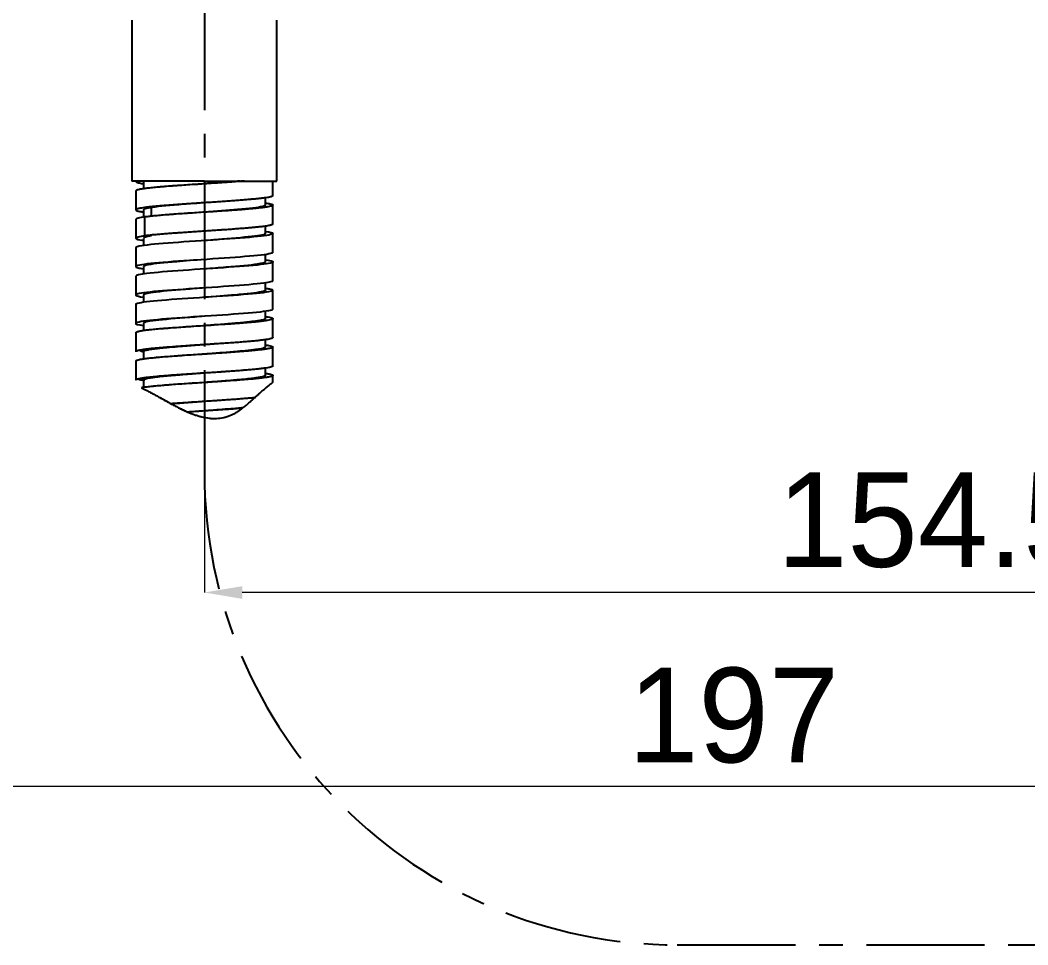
# Model space of a CAD drawing. Extents: x 0 to 1128, y 0 to 827.
# Drawn here: x 640.4 to 746.9, y 131.9 to 229.6 of the extents above; entities that cross this region are included whole.
import ezdxf

# ---------------------------------------------------------------- set-up
doc = ezdxf.new("R2010")
doc.units = 0
doc.header["$LTSCALE"] = 10
doc.header["$MEASUREMENT"] = 0
doc.header["$PDMODE"] = 3
doc.header["$PDSIZE"] = -10
doc.linetypes.add('CENTER', pattern=[2, 1.25, -0.25, 0.25, -0.25])
doc.layers.get('0').update_dxf_attribs({"linetype": 'CONTINUOUS'})
doc.layers.get('DEFPOINTS').update_dxf_attribs({"linetype": 'CONTINUOUS'})
doc.layers.add('1', color=7, linetype='CONTINUOUS')
doc.styles.add('Daelim Dimension', font='')
doc.styles.get('Daelim Dimension').set_extended_font_data('나눔고딕')
doc.dimstyles.new('DEFAULT', dxfattribs={"dimscale": 2, "dimtxt": 2, "dimasz": 2, "dimexe": 0, "dimexo": 2, "dimgap": 1, "dimtad": 1, "dimdec": 1, "dimzin": 9, "dimdsep": 46, "dimtxsty": 'Daelim Dimension', "dimcen": 0.5, "dimclrd": 252, "dimclre": 252, "dimclrt": 3, "dimadec": 1, "dimazin": 0, "dimtfac": 1, "dimtdec": 1, "dimtix": 1, "dimtmove": 0, "dimatfit": 3, "dimfxl": 1, "dimtolj": 1, "dimtzin": 1, "dimlwd": 9, "dimlwe": 9, "dimarcsym": 0})

# ---------------------------------------------------------------- blocks, each defined once
blk = doc.blocks.new('*D18')
at = {"color": 5, "lineweight": 9, "ltscale": 0.5, "transparency": 16777216}
for p, q in [((659.87, 180.87), (659.87, 169.09)), ((814.45, 180.87), (814.45, 169.09)), ((810.45, 169.09), (663.87, 169.09))]:
    blk.add_line(p, q, dxfattribs=at)
at = {"color": 5, "ltscale": 0.5, "transparency": 16777216}
for points in [[(663.87, 169.76), (663.87, 168.42), (659.87, 169.09)], [(810.45, 169.76), (810.45, 168.42), (814.45, 169.09)]]:
    blk.add_solid(points, dxfattribs=at)
at = {"layer": 'DEFPOINTS', "color": 0, "ltscale": 0.5, "transparency": 16777216}
for p in [(659.87, 184.87), (814.45, 184.87), (659.87, 169.09)]:
    blk.add_point(p, dxfattribs=at)
at = {"color": 7, "lineweight": -3, "ltscale": 0.5, "transparency": 16777216, "insert": (737.16, 176.73), "char_height": 10, "attachment_point": 5, "style": 'Daelim Dimension'}
blk.add_mtext('\\A1;154.5', dxfattribs=at)
blk = doc.blocks.new('*D19')
at = {"color": 5, "lineweight": 9, "ltscale": 0.5, "transparency": 16777216}
for p, q in [((617.22, 243.92), (617.22, 148.63)), ((814.45, 180.87), (814.45, 148.63)), ((621.22, 148.63), (810.45, 148.63))]:
    blk.add_line(p, q, dxfattribs=at)
at = {"color": 5, "ltscale": 0.5, "transparency": 16777216}
for points in [[(621.22, 149.3), (621.22, 147.96), (617.22, 148.63)], [(810.45, 149.3), (810.45, 147.96), (814.45, 148.63)]]:
    blk.add_solid(points, dxfattribs=at)
at = {"layer": 'DEFPOINTS', "color": 0, "ltscale": 0.5, "transparency": 16777216}
for p in [(617.22, 247.92), (814.45, 184.87), (814.45, 148.63)]:
    blk.add_point(p, dxfattribs=at)
at = {"color": 7, "lineweight": -3, "ltscale": 0.5, "transparency": 16777216, "insert": (715.83, 156.07), "char_height": 10, "attachment_point": 5, "style": 'Daelim Dimension'}
blk.add_mtext('\\A1;197', dxfattribs=at)

msp = doc.modelspace()

# ---------------------------------------------------------------- linework, layer by layer
at = {"layer": '1', "color": 1, "linetype": 'CENTER', "lineweight": -3}
for p, q in [((659.87, 252.58), (659.87, 181.85)), ((709.87, 131.85), (746.45, 131.85))]:
    msp.add_line(p, q, dxfattribs=at)
at = {"layer": '1', "color": 7, "linetype": 'Continuous', "lineweight": -3}
for p, q in [((652.22, 229.58), (652.22, 212.58)), ((667.52, 212.58), (667.52, 229.58)), ((659.87, 212.58), (652.22, 212.58)), ((659.87, 212.58), (667.52, 212.58)), ((654.29, 208.78), (654.29, 209.77))]:
    msp.add_line(p, q, dxfattribs=at)
at = {"layer": '1', "color": 1, "linetype": 'CENTER', "lineweight": -3}
for centre, start, end in [((709.87, 181.85), 180, 270), ((746.45, 181.85), 270, 360)]:
    msp.add_arc(centre, 50, start, end, dxfattribs=at)
at = {"layer": '1', "color": 7, "linetype": 'Continuous', "lineweight": -3}
for points, knots in [([(664.13, 212.58), (663.88, 212.56), (663.63, 212.54), (663.11, 212.5), (662.84, 212.48), (662.42, 212.45), (662.28, 212.44), (662.06, 212.43), (661.99, 212.42), (661.85, 212.41), (661.77, 212.41), (661.41, 212.38), (661.11, 212.36), (660.52, 212.32), (660.22, 212.3), (659.77, 212.27), (659.62, 212.26), (659.32, 212.24), (659.17, 212.23), (658.72, 212.2), (658.42, 212.19), (657.84, 212.15), (657.56, 212.13), (657.24, 212.1), (657.2, 212.1), (657.13, 212.1), (657.1, 212.09), (656.99, 212.09), (656.92, 212.08), (656.72, 212.07), (656.58, 212.06), (656.19, 212.03), (655.93, 212.01), (655.57, 211.98), (655.45, 211.97), (655.27, 211.95), (655.22, 211.95), (655.1, 211.94), (655.05, 211.93), (654.77, 211.91), (654.56, 211.89), (654.17, 211.85), (653.99, 211.83), (653.74, 211.8), (653.66, 211.79), (653.55, 211.77), (653.51, 211.77), (653.44, 211.76), (653.4, 211.75), (653.24, 211.73), (653.12, 211.71), (652.92, 211.67), (652.84, 211.65), (652.77, 211.63), (652.74, 211.62), (652.73, 211.61), (652.71, 211.61), (652.71, 211.6), (652.68, 211.59), (652.66, 211.58), (652.63, 211.56), (652.63, 211.54), (652.63, 211.53)], [0, 0, 0, 0, 0.056548, 0.056548, 0.113097, 0.113097, 0.141371, 0.141371, 0.155508, 0.155508, 0.169645, 0.169645, 0.226193, 0.226193, 0.282742, 0.282742, 0.311016, 0.311016, 0.33929, 0.33929, 0.395838, 0.395838, 0.452387, 0.452387, 0.459455, 0.459455, 0.466524, 0.466524, 0.480661, 0.480661, 0.508935, 0.508935, 0.565483, 0.565483, 0.593757, 0.593757, 0.607894, 0.607894, 0.622031, 0.622031, 0.67858, 0.67858, 0.735128, 0.735128, 0.763402, 0.763402, 0.777539, 0.777539, 0.791676, 0.791676, 0.848225, 0.848225, 0.904773, 0.904773, 0.91891, 0.925979, 0.925979, 0.933047, 0.933047, 0.961321, 0.961321, 1, 1, 1, 1]), ([(652.66, 212.49), (652.68, 212.47), (652.7, 212.46), (652.76, 212.44), (652.78, 212.43), (652.82, 212.42), (652.84, 212.41), (652.86, 212.41), (652.88, 212.4), (652.96, 212.38), (653.03, 212.37), (653.19, 212.34), (653.28, 212.32), (653.39, 212.31), (653.39, 212.31), (653.4, 212.31)], [0, 0, 0, 0, 0.233988, 0.233988, 0.36006, 0.36006, 0.423096, 0.423096, 0.486132, 0.486132, 0.738275, 0.738275, 0.990418, 0.990418, 1, 1, 1, 1]), ([(663.66, 212.58), (663.29, 212.55), (662.12, 212.45), (660.76, 212.35), (659.86, 212.28)], [0, 0, 0, 0, 0.332219, 1, 1, 1, 1]), ([(667.11, 211.03), (667.11, 211.02), (667.1, 211.01), (667.08, 210.99), (667.07, 210.98), (667.05, 210.97), (667.04, 210.97), (667.03, 210.96), (667.02, 210.95), (666.97, 210.93), (666.87, 210.9), (666.74, 210.87), (666.58, 210.84), (666.49, 210.83), (666.36, 210.81), (666.34, 210.81), (666.28, 210.8), (666.25, 210.8), (666.17, 210.78), (666.11, 210.78), (665.93, 210.75), (665.8, 210.74), (665.53, 210.71), (665.38, 210.69), (665.15, 210.67), (665.07, 210.66), (664.95, 210.65), (664.91, 210.65), (664.82, 210.64), (664.78, 210.64), (664.57, 210.62), (664.39, 210.6), (664.02, 210.57), (663.83, 210.56), (663.45, 210.53), (663.25, 210.51), (662.99, 210.49), (662.94, 210.49), (662.83, 210.48), (662.78, 210.48), (662.62, 210.47), (662.51, 210.46), (662.19, 210.44), (661.97, 210.42), (661.53, 210.39), (661.09, 210.36), (660.63, 210.33), (660.34, 210.31), (660.28, 210.31), (660.17, 210.3), (660, 210.29), (659.82, 210.28), (659.48, 210.26), (659.25, 210.24), (658.8, 210.21), (658.57, 210.19), (658.24, 210.17), (658.12, 210.16), (657.96, 210.15), (657.9, 210.15), (657.79, 210.14), (657.73, 210.14), (657.46, 210.12), (657.25, 210.1), (656.83, 210.07), (656.62, 210.06), (656.22, 210.03), (656.02, 210.01), (655.79, 209.99), (655.74, 209.99), (655.64, 209.98), (655.5, 209.97), (655.37, 209.96), (655.1, 209.94), (654.76, 209.91), (654.46, 209.88), (654.24, 209.86), (654.16, 209.85), (654.06, 209.84), (654.02, 209.83), (653.96, 209.82), (653.92, 209.82), (653.76, 209.8), (653.52, 209.77), (653.31, 209.74), (653.13, 209.71), (653.05, 209.7), (652.96, 209.68), (652.94, 209.67), (652.91, 209.67), (652.89, 209.66), (652.85, 209.65), (652.82, 209.64), (652.75, 209.62), (652.71, 209.61), (652.65, 209.58), (652.64, 209.56), (652.63, 209.54), (652.63, 209.53), (652.63, 209.52), (652.63, 209.52), (652.64, 209.51), (652.64, 209.5), (652.66, 209.48), (652.68, 209.47), (652.75, 209.44), (652.8, 209.42), (652.91, 209.39), (652.98, 209.38), (653.08, 209.36), (653.1, 209.36), (653.14, 209.35), (653.16, 209.35), (653.23, 209.33), (653.27, 209.33), (653.35, 209.31), (653.37, 209.31), (653.4, 209.31)], [0, 0, 0, 0, 0.02051, 0.02051, 0.033657, 0.033657, 0.040231, 0.040231, 0.046805, 0.046805, 0.0731, 0.099395, 0.099395, 0.12569, 0.12569, 0.132264, 0.132264, 0.138838, 0.138838, 0.151985, 0.151985, 0.17828, 0.17828, 0.204575, 0.204575, 0.217723, 0.217723, 0.224296, 0.224296, 0.23087, 0.23087, 0.257165, 0.257165, 0.28346, 0.28346, 0.309755, 0.309755, 0.316329, 0.316329, 0.322903, 0.322903, 0.33605, 0.33605, 0.362345, 0.362345, 0.38864, 0.414935, 0.414935, 0.421509, 0.421509, 0.428083, 0.44123, 0.44123, 0.467525, 0.467525, 0.493821, 0.493821, 0.506968, 0.506968, 0.513542, 0.513542, 0.520116, 0.520116, 0.546411, 0.546411, 0.572706, 0.572706, 0.599001, 0.599001, 0.605574, 0.605574, 0.612148, 0.625296, 0.625296, 0.651591, 0.677886, 0.677886, 0.691033, 0.691033, 0.697607, 0.697607, 0.704181, 0.704181, 0.730476, 0.756771, 0.756771, 0.783066, 0.783066, 0.78964, 0.78964, 0.796213, 0.796213, 0.809361, 0.809361, 0.835656, 0.835656, 0.861951, 0.861951, 0.875099, 0.875099, 0.881672, 0.881672, 0.888246, 0.888246, 0.914541, 0.914541, 0.940836, 0.940836, 0.967131, 0.967131, 0.973705, 0.973705, 0.980279, 0.980279, 0.993426, 0.993426, 1, 1, 1, 1]), ([(659.86, 210.28), (659.3, 210.24), (657.28, 210.09), (654.33, 209.84), (653.42, 209.63), (653.42, 209.53)], [0, 0, 0, 0, 0.1659, 0.599496, 1, 1, 1, 1]), ([(666.33, 210.25), (666.44, 210.24), (666.54, 210.22), (666.69, 210.2), (666.74, 210.19), (666.81, 210.17), (666.83, 210.17), (666.86, 210.16), (666.87, 210.16), (666.89, 210.15), (666.9, 210.15), (666.98, 210.13), (667.03, 210.11), (667.1, 210.07), (667.11, 210.05), (667.11, 210.02), (667.1, 210.01), (667.09, 210), (667.09, 209.99), (667.08, 209.99), (667.07, 209.98), (667.06, 209.97), (667.01, 209.95), (666.95, 209.93), (666.81, 209.89), (666.71, 209.87), (666.58, 209.85), (666.55, 209.84), (666.5, 209.83), (666.49, 209.83), (666.46, 209.83), (666.38, 209.81), (666.29, 209.8), (666.08, 209.77), (665.91, 209.75), (665.56, 209.71), (665.37, 209.69), (665.14, 209.67), (665.11, 209.67), (665.06, 209.66), (664.98, 209.65), (664.9, 209.65), (664.73, 209.63), (664.62, 209.62), (664.28, 209.59), (664.03, 209.57), (663.66, 209.54), (663.53, 209.53), (663.33, 209.52), (663.26, 209.51), (663.13, 209.5), (663.06, 209.5), (662.72, 209.47), (662.45, 209.45), (661.88, 209.41), (661.59, 209.4), (661.15, 209.37), (661, 209.36), (660.81, 209.34), (660.77, 209.34), (660.7, 209.34), (660.59, 209.33), (660.47, 209.32), (660.1, 209.3), (659.8, 209.28), (659.2, 209.24), (658.9, 209.22), (658.57, 209.19), (658.53, 209.19), (658.46, 209.19), (658.42, 209.18), (658.31, 209.18), (658.24, 209.17), (658.02, 209.16), (657.87, 209.15), (657.44, 209.12), (657.16, 209.1), (656.75, 209.07), (656.62, 209.06), (656.42, 209.04), (656.35, 209.04), (656.25, 209.03), (656.22, 209.03), (656.15, 209.02), (656.12, 209.02), (655.83, 209), (655.59, 208.98), (655.12, 208.94), (654.9, 208.92), (654.58, 208.89), (654.48, 208.88), (654.34, 208.87), (654.29, 208.86), (654.19, 208.85), (654.14, 208.85), (653.92, 208.82), (653.75, 208.8), (653.6, 208.78)], [0, 0, 0, 0, 0.033038, 0.033038, 0.053183, 0.053183, 0.063255, 0.063255, 0.068292, 0.068292, 0.073328, 0.073328, 0.113618, 0.113618, 0.153908, 0.153908, 0.174053, 0.174053, 0.179089, 0.179089, 0.184126, 0.194198, 0.194198, 0.234488, 0.234488, 0.274778, 0.274778, 0.284851, 0.284851, 0.289887, 0.289887, 0.294923, 0.315069, 0.315069, 0.355359, 0.355359, 0.395649, 0.395649, 0.400685, 0.400685, 0.405721, 0.415794, 0.415794, 0.435939, 0.435939, 0.476229, 0.476229, 0.496374, 0.496374, 0.506446, 0.506446, 0.516519, 0.516519, 0.556809, 0.556809, 0.597099, 0.597099, 0.617244, 0.617244, 0.62228, 0.62228, 0.627317, 0.637389, 0.637389, 0.677679, 0.677679, 0.717969, 0.717969, 0.723006, 0.723006, 0.728042, 0.728042, 0.738114, 0.738114, 0.758259, 0.758259, 0.79855, 0.79855, 0.818695, 0.818695, 0.828767, 0.828767, 0.833803, 0.833803, 0.83884, 0.83884, 0.87913, 0.87913, 0.91942, 0.91942, 0.939565, 0.939565, 0.949637, 0.949637, 0.95971, 0.95971, 1, 1, 1, 1]), ([(666.32, 210.03), (666.32, 209.98), (665.99, 209.82), (663.81, 209.57), (661.1, 209.37), (659.86, 209.28)], [0, 0, 0, 0, 0.199536, 0.632501, 1, 1, 1, 1]), ([(653.59, 208.78), (653.28, 208.74), (652.78, 208.66), (652.62, 208.57), (652.62, 208.53)], [0, 0, 0, 0, 0.500337, 1, 1, 1, 1]), ([(667.11, 208.03), (667.11, 208.03), (667.11, 208.02), (667.11, 208.01), (667.09, 207.99), (667.06, 207.97), (667, 207.94), (666.95, 207.93), (666.87, 207.91), (666.84, 207.9), (666.77, 207.88), (666.74, 207.88), (666.63, 207.85), (666.54, 207.84), (666.35, 207.81), (666.24, 207.79), (666.01, 207.76), (665.89, 207.75), (665.72, 207.73), (665.68, 207.73), (665.61, 207.72), (665.51, 207.71), (665.4, 207.7), (665.17, 207.67), (664.85, 207.64), (664.5, 207.61), (664.23, 207.59), (664.14, 207.58), (664, 207.57), (663.95, 207.57), (663.86, 207.56), (663.81, 207.56), (663.57, 207.54), (663.17, 207.51), (662.55, 207.46), (662.11, 207.43), (661.84, 207.41), (661.78, 207.41), (661.67, 207.4), (661.61, 207.4), (661.44, 207.39), (661.33, 207.38), (660.99, 207.36), (660.77, 207.34), (660.31, 207.31), (660.08, 207.3), (659.74, 207.27), (659.63, 207.26), (659.45, 207.25), (659.4, 207.25), (659.28, 207.24), (659.22, 207.24), (658.94, 207.22), (658.71, 207.2), (658.26, 207.17), (658.04, 207.16), (657.6, 207.13), (657.38, 207.11), (657.11, 207.09), (657.06, 207.09), (656.95, 207.08), (656.9, 207.08), (656.74, 207.07), (656.64, 207.06), (656.33, 207.04), (656.14, 207.02), (655.75, 206.99), (655.57, 206.98), (655.3, 206.96), (655.21, 206.95), (655.08, 206.94), (655.04, 206.93), (654.95, 206.92), (654.91, 206.92), (654.7, 206.9), (654.55, 206.89), (654.25, 206.86), (654.1, 206.84), (653.84, 206.81), (653.71, 206.8), (653.6, 206.78)], [0, 0, 0, 0, 0.003912, 0.022022, 0.022022, 0.058244, 0.058244, 0.094465, 0.094465, 0.112576, 0.112576, 0.130687, 0.130687, 0.166908, 0.166908, 0.203129, 0.203129, 0.239351, 0.239351, 0.248406, 0.248406, 0.257461, 0.275572, 0.275572, 0.311793, 0.348015, 0.348015, 0.366126, 0.366126, 0.375181, 0.375181, 0.384236, 0.384236, 0.420458, 0.456679, 0.4929, 0.4929, 0.501956, 0.501956, 0.511011, 0.511011, 0.529122, 0.529122, 0.565343, 0.565343, 0.601565, 0.601565, 0.619675, 0.619675, 0.628731, 0.628731, 0.637786, 0.637786, 0.674007, 0.674007, 0.710229, 0.710229, 0.74645, 0.74645, 0.755506, 0.755506, 0.764561, 0.764561, 0.782672, 0.782672, 0.818893, 0.818893, 0.855114, 0.855114, 0.873225, 0.873225, 0.88228, 0.88228, 0.891336, 0.891336, 0.927557, 0.927557, 0.963779, 0.963779, 1, 1, 1, 1]), ([(653.59, 206.78), (653.28, 206.74), (652.39, 206.59), (652.59, 206.43), (653.34, 206.32), (653.38, 206.31)], [0, 0, 0, 0, 0.265343, 0.954758, 1, 1, 1, 1]), ([(666.35, 207.25), (666.85, 207.18), (667.51, 207), (665.96, 206.71), (661.5, 206.38), (656.31, 206.06), (653.17, 205.77), (652.62, 205.6), (652.62, 205.53)], [0, 0, 0, 0, 0.128345, 0.317089, 0.505834, 0.694578, 0.883323, 1, 1, 1, 1]), ([(654.29, 206.78), (654, 206.74), (653.56, 206.66), (653.42, 206.57), (653.42, 206.53)], [0, 0, 0, 0, 0.499711, 1, 1, 1, 1]), ([(666.32, 207.03), (666.32, 206.92), (665.28, 206.71), (662.23, 206.46), (660.32, 206.31), (659.87, 206.28)], [0, 0, 0, 0, 0.432837, 0.866435, 1, 1, 1, 1]), ([(667.12, 205.03), (667.12, 204.92), (665.95, 204.71), (661.5, 204.38), (656.31, 204.06), (652.71, 203.73), (652.4, 203.48), (653.17, 203.34), (653.39, 203.31)], [0, 0, 0, 0, 0.188313, 0.377229, 0.566145, 0.755061, 0.943976, 1, 1, 1, 1]), ([(666.36, 204.25), (666.68, 204.2), (667.43, 204.05), (666.65, 203.78), (662.68, 203.46), (657.45, 203.13), (653.51, 202.82), (652.62, 202.62), (652.62, 202.53)], [0, 0, 0, 0, 0.084501, 0.27328, 0.462059, 0.650838, 0.839616, 1, 1, 1, 1]), ([(659.87, 204.28), (658.86, 204.21), (656.38, 204.02), (653.91, 203.77), (653.42, 203.6), (653.42, 203.53)], [0, 0, 0, 0, 0.299345, 0.731949, 1, 1, 1, 1]), ([(666.32, 204.03), (666.31, 203.95), (665.63, 203.76), (662.91, 203.51), (660.66, 203.34), (659.88, 203.28)], [0, 0, 0, 0, 0.333889, 0.767395, 1, 1, 1, 1]), ([(667.12, 202.03), (667.11, 201.95), (666.35, 201.76), (662.68, 201.46), (657.45, 201.13), (653.3, 200.81), (652.27, 200.53), (653.01, 200.37), (653.4, 200.31)], [0, 0, 0, 0, 0.145085, 0.333693, 0.5223, 0.710908, 0.899515, 1, 1, 1, 1]), ([(666.35, 201.25), (666.51, 201.23), (667.28, 201.1), (667.18, 200.86), (663.79, 200.53), (658.64, 200.21), (654.05, 199.88), (652.66, 199.66), (652.62, 199.54), (652.62, 199.53)], [0, 0, 0, 0, 0.042056, 0.230698, 0.41934, 0.607981, 0.796623, 0.985265, 1, 1, 1, 1]), ([(659.88, 201.28), (659.2, 201.23), (657.06, 201.07), (654.21, 200.82), (653.42, 200.62), (653.42, 200.53)], [0, 0, 0, 0, 0.200359, 0.632695, 1, 1, 1, 1]), ([(666.32, 201.03), (666.31, 200.97), (665.91, 200.81), (663.59, 200.56), (661, 200.36), (659.87, 200.28)], [0, 0, 0, 0, 0.233252, 0.666939, 1, 1, 1, 1]), ([(667.11, 199.03), (667.11, 198.97), (666.66, 198.81), (663.79, 198.53), (658.64, 198.21), (654.05, 197.88), (652.2, 197.58), (652.84, 197.39), (653.42, 197.3)], [0, 0, 0, 0, 0.101374, 0.289691, 0.478008, 0.666326, 0.854643, 1, 1, 1, 1]), ([(666.34, 198.25), (666.43, 198.24), (666.51, 198.23), (666.7, 198.19), (666.8, 198.17), (666.91, 198.15), (666.92, 198.14), (666.95, 198.13), (666.96, 198.13), (666.98, 198.13), (667.02, 198.11), (667.07, 198.09), (667.1, 198.07), (667.12, 198.05), (667.12, 198.04), (667.12, 198.02), (667.11, 198), (667.09, 197.99), (667.08, 197.98), (667.07, 197.97), (667.06, 197.97), (667, 197.94), (666.93, 197.92), (666.76, 197.88), (666.65, 197.86), (666.5, 197.83), (666.45, 197.82), (666.4, 197.82), (666.36, 197.81), (666.34, 197.81), (666.25, 197.79), (666.18, 197.78), (665.93, 197.75), (665.75, 197.73), (665.36, 197.69), (665.14, 197.67), (664.85, 197.64), (664.8, 197.64), (664.68, 197.63), (664.62, 197.62), (664.44, 197.61), (664.31, 197.6), (663.93, 197.56), (663.66, 197.54), (663.24, 197.51), (663.1, 197.5), (662.92, 197.49), (662.88, 197.49), (662.81, 197.48), (662.7, 197.47), (662.59, 197.46), (662.22, 197.44), (661.92, 197.42), (661.3, 197.38), (660.99, 197.35), (660.59, 197.33), (660.51, 197.32), (660.35, 197.31), (660.27, 197.31), (660.03, 197.29), (659.87, 197.28), (659.4, 197.25), (659.08, 197.23), (658.61, 197.2), (658.45, 197.19), (658.26, 197.17), (658.22, 197.17), (658.14, 197.17), (658.1, 197.16), (657.99, 197.16), (657.91, 197.15), (657.53, 197.12), (657.23, 197.1), (656.65, 197.06), (656.37, 197.04), (656.03, 197.01), (655.96, 197.01), (655.86, 197), (655.83, 197), (655.76, 196.99), (655.6, 196.98), (655.44, 196.97), (655.07, 196.94), (654.83, 196.91), (654.5, 196.88), (654.4, 196.87), (654.24, 196.86), (654.19, 196.85), (654.12, 196.84), (654.1, 196.84), (654.05, 196.84), (654.02, 196.83), (653.81, 196.81), (653.64, 196.79), (653.34, 196.75), (653.21, 196.73), (653.07, 196.7), (653.04, 196.69), (652.99, 196.68), (652.97, 196.68), (652.9, 196.66), (652.85, 196.65), (652.74, 196.62), (652.69, 196.6), (652.64, 196.57), (652.63, 196.56), (652.62, 196.54), (652.62, 196.54), (652.62, 196.53), (652.62, 196.53)], [0, 0, 0, 0, 0.022789, 0.022789, 0.059309, 0.059309, 0.068439, 0.068439, 0.073004, 0.073004, 0.077569, 0.095829, 0.11409, 0.11409, 0.13235, 0.13235, 0.15061, 0.15061, 0.15974, 0.15974, 0.16887, 0.16887, 0.20539, 0.20539, 0.241911, 0.241911, 0.251041, 0.255606, 0.255606, 0.260171, 0.260171, 0.278431, 0.278431, 0.314951, 0.314951, 0.351472, 0.351472, 0.360602, 0.360602, 0.369732, 0.369732, 0.387992, 0.387992, 0.424512, 0.424512, 0.442773, 0.442773, 0.447338, 0.447338, 0.451903, 0.461033, 0.461033, 0.497553, 0.497553, 0.534074, 0.534074, 0.543204, 0.543204, 0.552334, 0.552334, 0.570594, 0.570594, 0.607114, 0.607114, 0.625374, 0.625374, 0.629939, 0.629939, 0.634504, 0.634504, 0.643635, 0.643635, 0.680155, 0.680155, 0.716675, 0.716675, 0.725805, 0.725805, 0.73037, 0.73037, 0.734935, 0.753196, 0.753196, 0.789716, 0.789716, 0.807976, 0.807976, 0.817106, 0.817106, 0.821671, 0.821671, 0.826236, 0.826236, 0.862757, 0.862757, 0.899277, 0.899277, 0.908407, 0.908407, 0.917537, 0.917537, 0.935797, 0.935797, 0.972318, 0.972318, 0.990578, 0.990578, 0.999708, 1, 1, 1, 1]), ([(659.87, 198.28), (659.53, 198.26), (657.73, 198.12), (654.69, 197.88), (653.46, 197.66), (653.42, 197.54), (653.42, 197.53)], [0, 0, 0, 0, 0.100522, 0.533757, 0.966993, 1, 1, 1, 1]), ([(666.32, 198.03), (666.32, 198.03), (666.32, 198.02), (666.31, 198.01), (666.3, 197.99), (666.28, 197.98), (666.28, 197.98), (666.27, 197.97), (666.27, 197.97), (666.25, 197.96), (666.24, 197.96), (666.18, 197.93), (666.11, 197.91), (665.95, 197.87), (665.84, 197.85), (665.71, 197.82), (665.69, 197.82), (665.66, 197.81), (665.64, 197.81), (665.6, 197.8), (665.56, 197.8), (665.46, 197.78), (665.39, 197.77), (665.16, 197.74), (664.99, 197.72), (664.71, 197.69), (664.62, 197.68), (664.47, 197.66), (664.42, 197.65), (664.31, 197.64), (664.26, 197.64), (663.99, 197.61), (663.77, 197.59), (663.29, 197.55), (663.05, 197.53), (662.73, 197.5), (662.66, 197.49), (662.56, 197.49), (662.53, 197.48), (662.46, 197.48), (662.3, 197.47), (662.13, 197.45), (661.73, 197.42), (661.45, 197.4), (661.03, 197.37), (660.89, 197.36), (660.68, 197.34), (660.6, 197.34), (660.5, 197.33), (660.46, 197.32), (660.39, 197.32), (660.35, 197.32), (660.17, 197.3), (660.02, 197.29), (659.87, 197.28)], [0, 0, 0, 0, 0.019421, 0.019421, 0.06201, 0.06201, 0.072658, 0.072658, 0.083305, 0.083305, 0.1046, 0.1046, 0.189779, 0.189779, 0.274958, 0.274958, 0.285605, 0.285605, 0.296252, 0.296252, 0.317547, 0.317547, 0.360136, 0.360136, 0.445315, 0.445315, 0.487905, 0.487905, 0.509199, 0.509199, 0.530494, 0.530494, 0.615673, 0.615673, 0.700852, 0.700852, 0.722147, 0.722147, 0.732794, 0.732794, 0.743441, 0.786031, 0.786031, 0.87121, 0.87121, 0.913799, 0.913799, 0.935094, 0.935094, 0.945741, 0.945741, 0.956388, 0.956388, 1, 1, 1, 1]), ([(667.12, 196.03), (667.12, 196.03), (667.12, 196.03), (667.11, 196.01), (667.09, 195.99), (667.05, 195.97), (667.05, 195.96), (667.03, 195.96), (666.99, 195.94), (666.96, 195.93), (666.87, 195.9), (666.8, 195.89), (666.63, 195.85), (666.53, 195.84), (666.41, 195.82), (666.4, 195.82), (666.37, 195.81), (666.35, 195.81), (666.31, 195.8), (666.22, 195.79), (666.13, 195.78), (665.93, 195.75), (665.78, 195.74), (665.48, 195.7), (665.31, 195.69), (665.09, 195.66), (665.04, 195.66), (664.95, 195.65), (664.91, 195.65), (664.77, 195.63), (664.67, 195.63), (664.38, 195.6), (663.97, 195.57), (663.54, 195.53), (663.2, 195.51), (663.09, 195.5), (662.94, 195.49), (662.91, 195.49), (662.85, 195.48), (662.76, 195.48), (662.68, 195.47), (662.38, 195.45), (662.14, 195.43), (661.65, 195.4), (661.4, 195.38), (661.02, 195.36), (660.9, 195.35), (660.71, 195.34), (660.64, 195.33), (660.55, 195.33), (660.51, 195.32), (660.45, 195.32), (660.16, 195.3), (659.87, 195.28), (659.36, 195.25), (659.11, 195.23), (658.73, 195.21), (658.6, 195.2), (658.42, 195.18), (658.35, 195.18), (658.23, 195.17), (658.16, 195.17), (657.85, 195.15), (657.61, 195.13), (657.13, 195.1), (656.66, 195.06), (656.22, 195.03), (655.97, 195.01), (655.94, 195.01), (655.89, 195), (655.86, 195), (655.78, 194.99), (655.62, 194.98), (655.47, 194.97), (655.17, 194.94), (654.98, 194.93), (654.61, 194.89), (654.44, 194.88), (654.24, 194.86), (654.2, 194.85), (654.12, 194.84), (654.08, 194.84), (653.96, 194.83), (653.89, 194.82), (653.68, 194.79), (653.55, 194.78), (653.32, 194.74), (653.21, 194.73), (653.07, 194.7), (653.03, 194.69), (652.98, 194.68), (652.97, 194.68), (652.95, 194.67), (652.92, 194.67), (652.89, 194.66), (652.81, 194.64), (652.76, 194.62), (652.67, 194.59), (652.64, 194.57), (652.62, 194.55), (652.62, 194.54), (652.62, 194.53), (652.62, 194.53), (652.62, 194.53)], [0, 0, 0, 0, 0.005996, 0.005996, 0.039682, 0.039682, 0.048103, 0.048103, 0.056525, 0.073368, 0.073368, 0.107054, 0.107054, 0.14074, 0.14074, 0.14495, 0.14495, 0.149161, 0.149161, 0.157583, 0.174426, 0.174426, 0.208112, 0.208112, 0.241797, 0.241797, 0.250219, 0.250219, 0.25864, 0.25864, 0.275483, 0.275483, 0.309169, 0.342855, 0.342855, 0.359698, 0.359698, 0.363909, 0.363909, 0.36812, 0.376541, 0.376541, 0.410227, 0.410227, 0.443913, 0.443913, 0.460756, 0.460756, 0.469177, 0.469177, 0.473388, 0.473388, 0.477599, 0.511285, 0.511285, 0.544971, 0.544971, 0.561814, 0.561814, 0.570235, 0.570235, 0.578657, 0.578657, 0.612342, 0.612342, 0.646028, 0.679714, 0.679714, 0.683925, 0.683925, 0.688136, 0.688136, 0.696557, 0.7134, 0.7134, 0.747086, 0.747086, 0.780772, 0.780772, 0.789193, 0.789193, 0.797615, 0.797615, 0.814458, 0.814458, 0.848144, 0.848144, 0.88183, 0.88183, 0.898673, 0.898673, 0.902883, 0.902883, 0.907094, 0.915516, 0.915516, 0.949202, 0.949202, 0.982887, 0.982887, 0.99973, 0.99973, 1, 1, 1, 1]), ([(666.34, 195.25), (666.4, 195.24), (666.46, 195.24), (666.55, 195.22), (666.58, 195.22), (666.64, 195.21), (666.67, 195.2), (666.8, 195.17), (666.89, 195.15), (667.02, 195.11), (667.07, 195.09), (667.1, 195.07), (667.1, 195.06), (667.11, 195.06), (667.11, 195.05), (667.12, 195.03), (667.12, 195.02), (667.09, 194.99), (667.05, 194.96), (666.97, 194.93), (666.93, 194.92), (666.87, 194.91), (666.85, 194.9), (666.81, 194.89), (666.78, 194.89), (666.66, 194.86), (666.54, 194.84), (666.27, 194.8), (666.11, 194.78), (665.92, 194.75), (665.89, 194.75), (665.85, 194.74), (665.83, 194.74), (665.76, 194.73), (665.71, 194.73), (665.57, 194.71), (665.47, 194.7), (665.16, 194.67), (664.93, 194.65), (664.58, 194.62), (664.46, 194.61), (664.27, 194.59), (664.2, 194.59), (664.1, 194.58), (664.07, 194.58), (664.01, 194.57), (663.97, 194.57), (663.68, 194.54), (663.4, 194.52), (662.84, 194.48), (662.54, 194.46), (662.17, 194.43), (662.09, 194.43), (661.98, 194.42), (661.94, 194.42), (661.86, 194.41), (661.82, 194.41), (661.63, 194.4), (661.47, 194.39), (661.01, 194.36), (660.69, 194.34), (660.22, 194.3), (660.06, 194.29), (659.82, 194.28), (659.7, 194.27), (659.58, 194.26), (659.5, 194.26), (659.46, 194.25), (659.1, 194.23), (658.78, 194.21), (658.16, 194.17), (657.86, 194.15), (657.48, 194.12), (657.37, 194.11), (657.25, 194.1), (657.18, 194.1), (657.14, 194.1), (656.96, 194.08), (656.81, 194.07), (656.38, 194.04), (656.11, 194.02), (655.58, 193.98), (655.33, 193.96), (655.06, 193.93), (655.03, 193.93), (654.97, 193.93), (654.88, 193.92), (654.79, 193.91), (654.63, 193.89), (654.52, 193.88), (654.2, 193.85), (654.01, 193.83), (653.75, 193.8), (653.66, 193.79), (653.56, 193.78), (653.54, 193.77), (653.5, 193.77), (653.45, 193.76), (653.39, 193.75), (653.22, 193.73), (653.1, 193.71), (652.9, 193.66), (652.82, 193.64), (652.75, 193.62), (652.74, 193.62), (652.73, 193.61), (652.72, 193.61), (652.7, 193.6), (652.69, 193.6), (652.66, 193.58), (652.64, 193.57), (652.62, 193.55), (652.62, 193.54), (652.62, 193.53)], [0, 0, 0, 0, 0.015917, 0.015917, 0.025044, 0.025044, 0.034171, 0.034171, 0.070678, 0.070678, 0.107185, 0.107185, 0.111748, 0.111748, 0.116311, 0.125438, 0.143692, 0.143692, 0.180199, 0.180199, 0.198452, 0.198452, 0.207579, 0.207579, 0.216706, 0.216706, 0.253213, 0.253213, 0.28972, 0.28972, 0.294283, 0.294283, 0.298846, 0.298846, 0.307973, 0.307973, 0.326227, 0.326227, 0.362734, 0.362734, 0.380987, 0.380987, 0.390114, 0.390114, 0.394677, 0.394677, 0.399241, 0.399241, 0.435748, 0.435748, 0.472255, 0.472255, 0.481382, 0.481382, 0.485945, 0.485945, 0.490508, 0.490508, 0.508762, 0.508762, 0.545269, 0.545269, 0.563522, 0.563522, 0.572649, 0.577212, 0.577212, 0.581776, 0.581776, 0.618283, 0.618283, 0.65479, 0.65479, 0.663917, 0.66848, 0.66848, 0.673043, 0.673043, 0.691297, 0.691297, 0.727804, 0.727804, 0.764311, 0.764311, 0.768874, 0.768874, 0.773438, 0.782564, 0.782564, 0.800818, 0.800818, 0.837325, 0.837325, 0.855578, 0.855578, 0.860142, 0.860142, 0.864705, 0.873832, 0.873832, 0.910339, 0.910339, 0.946846, 0.946846, 0.951409, 0.951409, 0.955973, 0.955973, 0.9651, 0.9651, 0.983353, 0.983353, 1, 1, 1, 1]), ([(659.88, 195.28), (659.71, 195.27), (659.54, 195.26), (659.14, 195.23), (658.91, 195.21), (658.62, 195.19), (658.57, 195.18), (658.45, 195.18), (658.4, 195.17), (658.23, 195.16), (658.12, 195.15), (657.79, 195.12), (657.35, 195.09), (656.94, 195.06), (656.69, 195.03), (656.64, 195.03), (656.54, 195.02), (656.39, 195.01), (656.24, 195), (655.96, 194.97), (655.78, 194.95), (655.44, 194.92), (655.27, 194.9), (655.08, 194.88), (655.04, 194.88), (654.96, 194.87), (654.92, 194.86), (654.81, 194.85), (654.74, 194.84), (654.54, 194.82), (654.41, 194.8), (654.18, 194.77), (654.08, 194.75), (653.94, 194.72), (653.89, 194.71), (653.83, 194.7), (653.81, 194.7), (653.77, 194.69), (653.75, 194.68), (653.66, 194.66), (653.6, 194.65), (653.51, 194.61), (653.47, 194.59), (653.44, 194.57), (653.43, 194.56), (653.42, 194.55), (653.42, 194.55), (653.42, 194.54), (653.42, 194.54), (653.42, 194.54), (653.42, 194.53), (653.42, 194.53)], [0, 0, 0, 0, 0.050431, 0.050431, 0.118765, 0.118765, 0.135848, 0.135848, 0.152932, 0.152932, 0.187099, 0.187099, 0.255433, 0.323767, 0.323767, 0.34085, 0.34085, 0.357934, 0.392101, 0.392101, 0.460435, 0.460435, 0.528769, 0.528769, 0.545852, 0.545852, 0.562936, 0.562936, 0.597103, 0.597103, 0.665437, 0.665437, 0.733771, 0.733771, 0.767938, 0.767938, 0.785021, 0.785021, 0.802105, 0.802105, 0.870439, 0.870439, 0.938773, 0.938773, 0.97294, 0.97294, 0.981482, 0.981482, 0.990024, 0.990024, 1, 1, 1, 1]), ([(666.32, 195.03), (666.32, 195.03), (666.32, 195.02), (666.3, 194.99), (666.27, 194.97), (666.2, 194.94), (666.17, 194.93), (666.12, 194.91), (666.1, 194.91), (666.07, 194.9), (666.05, 194.89), (665.94, 194.87), (665.84, 194.84), (665.59, 194.8), (665.46, 194.78), (665.26, 194.75), (665.22, 194.75), (665.16, 194.74), (665.14, 194.74), (665.1, 194.73), (664.99, 194.72), (664.88, 194.71), (664.6, 194.67), (664.4, 194.65), (664.08, 194.62), (663.97, 194.61), (663.8, 194.59), (663.74, 194.59), (663.65, 194.58), (663.62, 194.58), (663.56, 194.57), (663.53, 194.57), (663.27, 194.55), (663.02, 194.52), (662.51, 194.48), (662.24, 194.46), (661.9, 194.43), (661.83, 194.43), (661.73, 194.42), (661.7, 194.42), (661.63, 194.41), (661.45, 194.4), (661.28, 194.39), (660.85, 194.35), (660.57, 194.33), (660.14, 194.3), (660, 194.29), (659.86, 194.28)], [0, 0, 0, 0, 0.022635, 0.022635, 0.107727, 0.107727, 0.150272, 0.150272, 0.171545, 0.171545, 0.192818, 0.192818, 0.27791, 0.27791, 0.363002, 0.363002, 0.384275, 0.384275, 0.394912, 0.394912, 0.405548, 0.448094, 0.448094, 0.533186, 0.533186, 0.575732, 0.575732, 0.597005, 0.597005, 0.607641, 0.607641, 0.618278, 0.618278, 0.70337, 0.70337, 0.788462, 0.788462, 0.809735, 0.809735, 0.820371, 0.820371, 0.831008, 0.873553, 0.873553, 0.958645, 0.958645, 1, 1, 1, 1]), ([(653.02, 194.73), (653.02, 194.73), (653.02, 194.73), (653.02, 194.71), (653.03, 194.7), (653.06, 194.68), (653.09, 194.66), (653.15, 194.64), (653.22, 194.61), (653.32, 194.59), (653.39, 194.57), (653.4, 194.57), (653.42, 194.57)], [0, 0, 0, 0, 0.032111, 0.032111, 0.261468, 0.261468, 0.490826, 0.490826, 0.720184, 0.949541, 0.949541, 1, 1, 1, 1]), ([(667.12, 193.03), (667.12, 193), (667.07, 192.97), (666.96, 192.93), (666.93, 192.92), (666.89, 192.91), (666.87, 192.91), (666.84, 192.9), (666.82, 192.89), (666.72, 192.87), (666.63, 192.86), (666.44, 192.82), (666.32, 192.8), (666.14, 192.78), (666.07, 192.77), (665.97, 192.76), (665.94, 192.75), (665.86, 192.75), (665.83, 192.74), (665.64, 192.72), (665.48, 192.7), (665.15, 192.67), (664.97, 192.65), (664.59, 192.62), (664.4, 192.6), (664.14, 192.58), (664.08, 192.58), (663.98, 192.57), (663.82, 192.56), (663.66, 192.54), (663.33, 192.52), (663.1, 192.5), (662.64, 192.47), (662.4, 192.45), (662.1, 192.43), (662.04, 192.43), (661.91, 192.42), (661.85, 192.41), (661.66, 192.4), (661.54, 192.39), (661.16, 192.37), (660.91, 192.35), (660.41, 192.32), (660.15, 192.3), (659.77, 192.27), (659.64, 192.27), (659.38, 192.25), (659.25, 192.24), (658.87, 192.21), (658.62, 192.2), (658.12, 192.16), (657.88, 192.15), (657.51, 192.12), (657.39, 192.11), (657.24, 192.1), (657.21, 192.1), (657.15, 192.1), (657.12, 192.1), (657.03, 192.09), (656.97, 192.08), (656.68, 192.06), (656.45, 192.05), (656.01, 192.01), (655.8, 192), (655.49, 191.97), (655.39, 191.96), (655.24, 191.95), (655.19, 191.95), (655.09, 191.94), (655.04, 191.93), (654.81, 191.91), (654.63, 191.89), (654.29, 191.86), (654.13, 191.84), (653.83, 191.81), (653.69, 191.79), (653.55, 191.78), (653.53, 191.77), (653.5, 191.77), (653.46, 191.76), (653.35, 191.75), (653.27, 191.73), (653.12, 191.71), (653.03, 191.69), (652.88, 191.66), (652.82, 191.64), (652.75, 191.62), (652.74, 191.62), (652.72, 191.61), (652.71, 191.6), (652.68, 191.59), (652.66, 191.58), (652.63, 191.56), (652.62, 191.55), (652.62, 191.53)], [0, 0, 0, 0, 0.06122, 0.06122, 0.078058, 0.078058, 0.086476, 0.086476, 0.094895, 0.094895, 0.12857, 0.12857, 0.162244, 0.162244, 0.179081, 0.179081, 0.1875, 0.1875, 0.195919, 0.195919, 0.229593, 0.229593, 0.263268, 0.263268, 0.296942, 0.296942, 0.305361, 0.305361, 0.31378, 0.330617, 0.330617, 0.364291, 0.364291, 0.397966, 0.397966, 0.406385, 0.406385, 0.414803, 0.414803, 0.431641, 0.431641, 0.465315, 0.465315, 0.49899, 0.49899, 0.515827, 0.515827, 0.532664, 0.532664, 0.566339, 0.566339, 0.600013, 0.600013, 0.616851, 0.616851, 0.62106, 0.62106, 0.625269, 0.625269, 0.633688, 0.633688, 0.667363, 0.667363, 0.701037, 0.701037, 0.717874, 0.717874, 0.726293, 0.726293, 0.734712, 0.734712, 0.768386, 0.768386, 0.802061, 0.802061, 0.835735, 0.835735, 0.839945, 0.839945, 0.844154, 0.852573, 0.86941, 0.86941, 0.903085, 0.903085, 0.936759, 0.936759, 0.945178, 0.945178, 0.953596, 0.953596, 0.970434, 0.970434, 1, 1, 1, 1]), ([(666.33, 192.26), (666.37, 192.25), (666.41, 192.24), (666.58, 192.22), (666.69, 192.2), (666.81, 192.17), (666.83, 192.16), (666.87, 192.16), (666.88, 192.15), (666.9, 192.15), (666.94, 192.14), (666.98, 192.12), (667.06, 192.09), (667.1, 192.07), (667.12, 192.04), (667.12, 192.03), (667.11, 192.01), (667.11, 192.01), (667.1, 192), (667.1, 192), (667.09, 191.99), (667.09, 191.99), (667.06, 191.97), (667.01, 191.94), (666.87, 191.9), (666.77, 191.88), (666.63, 191.86), (666.59, 191.85), (666.54, 191.84), (666.51, 191.83), (666.5, 191.83), (666.41, 191.82), (666.34, 191.81), (666.12, 191.78), (665.95, 191.76), (665.68, 191.72), (665.58, 191.71), (665.43, 191.7), (665.35, 191.69), (665.27, 191.68), (665.22, 191.68), (665.19, 191.67), (664.95, 191.65), (664.71, 191.63), (664.22, 191.59), (663.97, 191.57), (663.56, 191.54), (663.42, 191.53), (663.25, 191.51), (663.21, 191.51), (663.14, 191.5), (663.03, 191.5), (662.92, 191.49), (662.56, 191.46), (662.26, 191.44), (661.66, 191.4), (661.35, 191.38), (660.99, 191.35), (660.95, 191.35), (660.87, 191.35), (660.75, 191.34), (660.63, 191.33), (660.4, 191.32), (660.24, 191.3), (659.76, 191.27), (659.45, 191.25), (658.97, 191.22), (658.81, 191.21), (658.62, 191.2), (658.58, 191.2), (658.5, 191.19), (658.46, 191.19), (658.34, 191.18), (658.26, 191.17), (657.87, 191.15), (657.57, 191.13), (656.98, 191.09), (656.69, 191.06), (656.34, 191.04), (656.27, 191.03), (656.13, 191.02), (656.06, 191.02), (655.86, 191), (655.73, 190.99), (655.34, 190.96), (655.1, 190.94), (654.76, 190.91), (654.64, 190.9), (654.48, 190.88), (654.43, 190.88), (654.35, 190.87), (654.32, 190.86), (654.27, 190.86), (654.25, 190.86), (654.02, 190.83), (653.84, 190.81), (653.51, 190.77), (653.36, 190.75), (653.23, 190.73)], [0, 0, 0, 0, 0.011614, 0.011614, 0.052796, 0.052796, 0.063092, 0.063092, 0.06824, 0.06824, 0.073388, 0.093979, 0.093979, 0.135162, 0.135162, 0.155753, 0.155753, 0.166049, 0.166049, 0.171197, 0.171197, 0.176345, 0.176345, 0.217527, 0.217527, 0.25871, 0.25871, 0.269006, 0.274154, 0.274154, 0.279302, 0.279302, 0.299893, 0.299893, 0.341076, 0.341076, 0.361667, 0.361667, 0.371963, 0.377111, 0.377111, 0.382258, 0.382258, 0.423441, 0.423441, 0.464624, 0.464624, 0.485215, 0.485215, 0.490363, 0.490363, 0.495511, 0.505807, 0.505807, 0.54699, 0.54699, 0.588172, 0.588172, 0.59332, 0.59332, 0.598468, 0.608764, 0.608764, 0.629355, 0.629355, 0.670538, 0.670538, 0.691129, 0.691129, 0.696277, 0.696277, 0.701425, 0.701425, 0.711721, 0.711721, 0.752903, 0.752903, 0.794086, 0.794086, 0.804382, 0.804382, 0.814678, 0.814678, 0.835269, 0.835269, 0.876452, 0.876452, 0.897043, 0.897043, 0.907339, 0.907339, 0.912487, 0.912487, 0.917634, 0.917634, 0.958817, 0.958817, 1, 1, 1, 1]), ([(659.87, 192.28), (659.83, 192.28), (659.79, 192.28), (659.52, 192.26), (659.29, 192.24), (658.84, 192.2), (658.61, 192.19), (658.16, 192.15), (657.94, 192.14), (657.5, 192.1), (657.29, 192.08), (656.88, 192.05), (656.67, 192.03), (656.28, 192), (656.09, 191.98), (655.86, 191.96), (655.82, 191.96), (655.73, 191.95), (655.6, 191.94), (655.47, 191.92), (655.22, 191.9), (655.06, 191.88), (654.77, 191.85), (654.6, 191.82), (654.44, 191.8), (654.38, 191.79), (654.35, 191.79), (654.26, 191.78), (654.2, 191.77), (654.04, 191.74), (653.86, 191.71), (653.71, 191.67), (653.63, 191.65), (653.62, 191.65), (653.59, 191.64), (653.58, 191.64), (653.54, 191.62), (653.52, 191.61), (653.46, 191.59), (653.44, 191.57), (653.42, 191.54), (653.42, 191.52), (653.44, 191.5), (653.45, 191.49), (653.46, 191.48), (653.47, 191.47), (653.47, 191.47)], [0, 0, 0, 0, 0.010388, 0.010388, 0.073727, 0.073727, 0.137066, 0.137066, 0.200405, 0.200405, 0.263745, 0.263745, 0.327084, 0.327084, 0.390423, 0.390423, 0.406258, 0.406258, 0.422093, 0.453762, 0.453762, 0.517102, 0.517102, 0.580441, 0.596276, 0.596276, 0.61211, 0.61211, 0.64378, 0.64378, 0.707119, 0.770458, 0.770458, 0.786293, 0.786293, 0.802128, 0.802128, 0.833798, 0.833798, 0.897137, 0.897137, 0.960476, 0.960476, 0.992146, 0.992146, 1, 1, 1, 1]), ([(666.32, 192.03), (666.32, 192.02), (666.31, 192.02), (666.31, 192.01), (666.3, 192), (666.3, 192), (666.3, 191.99), (666.29, 191.99), (666.28, 191.98), (666.26, 191.97), (666.24, 191.95), (666.16, 191.92), (666.09, 191.9), (665.96, 191.87), (665.91, 191.86), (665.83, 191.84), (665.8, 191.84), (665.74, 191.83), (665.71, 191.82), (665.55, 191.79), (665.41, 191.77), (665.09, 191.73), (664.92, 191.71), (664.68, 191.68), (664.63, 191.68), (664.53, 191.67), (664.48, 191.66), (664.33, 191.65), (664.22, 191.63), (663.9, 191.6), (663.67, 191.58), (663.32, 191.55), (663.19, 191.54), (663, 191.52), (662.94, 191.52), (662.85, 191.51), (662.81, 191.51), (662.75, 191.5), (662.72, 191.5), (662.42, 191.47), (662.16, 191.45), (661.61, 191.41), (661.33, 191.39), (660.98, 191.36), (660.91, 191.36), (660.8, 191.35), (660.76, 191.35), (660.69, 191.34), (660.51, 191.33), (660.33, 191.31), (660.08, 191.3), (659.98, 191.29), (659.87, 191.28)], [0, 0, 0, 0, 0.031032, 0.031032, 0.041688, 0.041688, 0.052345, 0.052345, 0.073657, 0.073657, 0.116283, 0.116283, 0.201535, 0.201535, 0.24416, 0.24416, 0.265473, 0.265473, 0.286786, 0.286786, 0.372038, 0.372038, 0.457289, 0.457289, 0.478602, 0.478602, 0.499915, 0.499915, 0.542541, 0.542541, 0.627792, 0.627792, 0.670418, 0.670418, 0.691731, 0.691731, 0.702387, 0.702387, 0.713044, 0.713044, 0.798295, 0.798295, 0.883547, 0.883547, 0.904859, 0.904859, 0.915516, 0.915516, 0.926172, 0.968798, 0.968798, 1, 1, 1, 1]), ([(652.9, 191.66), (652.9, 191.66), (652.91, 191.66), (652.94, 191.64), (652.97, 191.63), (653.06, 191.61), (653.16, 191.58), (653.28, 191.56), (653.37, 191.54), (653.38, 191.54), (653.4, 191.54)], [0, 0, 0, 0, 0.018315, 0.018315, 0.323565, 0.323565, 0.628816, 0.934066, 0.934066, 1, 1, 1, 1]), ([(653.06, 191.68), (653.06, 191.68), (653.07, 191.67), (653.08, 191.67), (653.08, 191.67), (653.1, 191.66), (653.1, 191.66), (653.12, 191.65), (653.14, 191.64), (653.19, 191.62), (653.25, 191.61), (653.32, 191.59), (653.33, 191.59)], [0, 0, 0, 0, 0.061788, 0.061788, 0.163414, 0.163414, 0.26504, 0.26504, 0.468292, 0.468292, 0.874796, 1, 1, 1, 1]), ([(653.23, 190.73), (653.4, 190.65), (653.59, 190.55), (653.92, 190.38), (654.04, 190.31), (654.22, 190.21), (654.29, 190.18), (654.38, 190.13), (654.41, 190.11), (654.48, 190.07), (654.51, 190.06), (654.68, 189.96), (654.82, 189.89), (655.1, 189.73), (655.25, 189.65), (655.55, 189.48), (655.7, 189.39), (655.94, 189.26), (656.02, 189.22), (656.18, 189.13), (656.26, 189.08), (656.35, 189.04)], [0, 0, 0, 0, 0.25, 0.25, 0.375, 0.375, 0.4375, 0.4375, 0.46875, 0.46875, 0.5, 0.5, 0.625, 0.625, 0.75, 0.75, 0.875, 0.875, 0.9375, 0.9375, 1, 1, 1, 1]), ([(665.2, 189.68), (665.33, 189.79), (665.44, 189.89), (665.67, 190.1), (665.78, 190.2), (665.99, 190.39), (666.09, 190.48), (666.23, 190.6), (666.28, 190.64), (666.34, 190.7), (666.37, 190.72), (666.41, 190.76), (666.43, 190.77), (666.54, 190.86), (666.61, 190.93), (666.75, 191.04), (666.81, 191.09), (666.89, 191.15), (666.92, 191.17), (666.95, 191.19), (666.97, 191.2), (666.99, 191.22), (667, 191.22), (667.04, 191.26), (667.07, 191.28), (667.11, 191.3), (667.12, 191.31), (667.12, 191.31), (667.12, 191.31), (667.12, 191.31)], [0, 0, 0, 0, 0.111032, 0.111032, 0.222065, 0.222065, 0.333097, 0.333097, 0.388613, 0.388613, 0.416371, 0.416371, 0.444129, 0.444129, 0.555161, 0.555161, 0.666194, 0.666194, 0.72171, 0.72171, 0.749468, 0.749468, 0.777226, 0.777226, 0.888258, 0.888258, 0.99929, 0.99929, 1, 1, 1, 1]), ([(665.2, 189.68), (665.07, 189.66), (664.92, 189.65), (664.63, 189.62), (664.32, 189.6), (663.99, 189.57), (663.74, 189.55), (663.65, 189.54), (663.48, 189.53), (663.39, 189.52), (663.12, 189.5), (662.94, 189.49), (662.57, 189.46), (662.2, 189.44), (661.81, 189.41), (661.52, 189.39), (661.42, 189.38), (661.27, 189.37), (661.22, 189.37), (661.12, 189.36), (661.07, 189.36), (660.82, 189.34), (660.62, 189.33), (660.22, 189.3), (659.82, 189.28), (659.42, 189.25), (659.02, 189.22), (658.82, 189.21), (658.57, 189.19), (658.52, 189.19), (658.42, 189.18), (658.27, 189.17), (658.12, 189.16), (657.83, 189.14), (657.45, 189.12), (657.07, 189.09), (656.71, 189.07), (656.53, 189.05), (656.35, 189.04)], [0, 0, 0, 0, 0.0625, 0.0625, 0.125, 0.1875, 0.1875, 0.21875, 0.21875, 0.25, 0.25, 0.3125, 0.3125, 0.375, 0.4375, 0.4375, 0.46875, 0.46875, 0.484375, 0.484375, 0.5, 0.5, 0.5625, 0.5625, 0.625, 0.6875, 0.6875, 0.75, 0.75, 0.765625, 0.765625, 0.78125, 0.8125, 0.8125, 0.875, 0.9375, 0.9375, 1, 1, 1, 1]), ([(663.94, 188.61), (664.07, 188.71), (664.2, 188.81), (664.44, 189), (664.56, 189.1), (664.78, 189.3), (664.89, 189.39), (665.1, 189.58), (665.2, 189.67), (665.29, 189.76)], [0, 0, 0, 0, 0.25, 0.25, 0.5, 0.5, 0.75, 0.75, 1, 1, 1, 1]), ([(665.47, 189.92), (665.47, 189.92), (665.48, 189.93), (665.49, 189.93), (665.49, 189.94), (665.49, 189.94)], [0, 0, 0, 0, 0.334825, 0.668127, 1, 1, 1, 1]), ([(656.35, 189.04), (656.36, 189.03), (656.36, 189.03), (656.38, 189.02), (656.39, 189.02), (656.4, 189.01)], [0, 0, 0, 0, 0.499987, 0.499987, 1, 1, 1, 1]), ([(659.9, 189.28), (659.72, 189.27), (659.54, 189.26), (659.16, 189.23), (658.95, 189.21), (658.54, 189.18), (658.33, 189.17), (658.08, 189.15), (658.03, 189.14), (657.93, 189.13), (657.88, 189.13), (657.73, 189.12), (657.63, 189.11), (657.33, 189.09), (656.95, 189.06), (656.58, 189.03), (656.4, 189.01)], [0, 0, 0, 0, 0.144348, 0.144348, 0.315479, 0.315479, 0.486609, 0.486609, 0.529392, 0.529392, 0.572174, 0.572174, 0.657739, 0.657739, 0.82887, 1, 1, 1, 1]), ([(656.4, 189.01), (656.54, 188.94), (656.68, 188.86), (656.96, 188.72), (657.1, 188.64), (657.39, 188.5), (657.54, 188.43), (657.85, 188.29), (658, 188.22), (658.16, 188.15)], [0, 0, 0, 0, 0.25, 0.25, 0.5, 0.5, 0.75, 0.75, 1, 1, 1, 1]), ([(657.17, 188.61), (657.22, 188.58), (657.27, 188.56), (657.39, 188.5), (657.46, 188.47), (657.67, 188.37), (657.82, 188.3), (658.03, 188.2), (658.11, 188.17), (658.19, 188.14)], [0, 0, 0, 0, 0.159933, 0.159933, 0.36927, 0.36927, 0.787943, 0.787943, 1, 1, 1, 1]), ([(663.94, 188.61), (663.74, 188.59), (663.54, 188.57), (663.11, 188.53), (662.88, 188.51), (662.54, 188.48), (662.42, 188.47), (662.24, 188.46), (662.18, 188.46), (662.09, 188.45), (662.06, 188.45), (662, 188.44), (661.97, 188.44), (661.7, 188.42), (661.45, 188.4), (660.95, 188.36), (660.7, 188.34), (660.32, 188.31), (660.19, 188.3), (659.99, 188.29), (659.93, 188.29), (659.85, 188.28), (659.83, 188.28), (659.82, 188.28)], [0, 0, 0, 0, 0.171991, 0.171991, 0.343982, 0.343982, 0.429978, 0.429978, 0.472976, 0.472976, 0.494475, 0.494475, 0.515974, 0.515974, 0.687965, 0.687965, 0.859956, 0.859956, 0.945952, 0.945952, 0.98895, 0.98895, 1, 1, 1, 1]), ([(664.74, 189.26), (664.75, 189.27), (664.76, 189.28), (664.77, 189.29), (664.78, 189.3), (664.8, 189.31), (664.82, 189.33), (664.83, 189.34), (664.86, 189.37), (664.87, 189.38), (664.87, 189.38), (664.87, 189.38), (664.87, 189.38)], [0, 0, 0, 0, 0.123329, 0.123329, 0.23247, 0.23247, 0.341611, 0.559892, 0.559892, 0.996455, 0.996455, 1, 1, 1, 1]), ([(657.22, 188.58), (657.23, 188.58), (657.23, 188.58), (657.24, 188.58), (657.24, 188.57)], [0, 0, 0, 0, 0.497322, 1, 1, 1, 1]), ([(658.13, 188.16), (658.36, 188.06), (658.61, 187.97), (658.92, 187.86), (658.98, 187.84), (659.1, 187.8), (659.17, 187.78), (659.36, 187.72), (659.48, 187.69), (659.87, 187.6), (660.12, 187.55), (660.51, 187.5), (660.64, 187.49), (660.84, 187.48), (660.91, 187.48), (661.04, 187.48), (661.1, 187.48), (661.43, 187.5), (661.68, 187.53), (661.99, 187.6), (662.05, 187.62), (662.14, 187.64), (662.17, 187.65), (662.24, 187.67), (662.39, 187.72), (662.53, 187.77), (662.76, 187.87), (662.87, 187.92), (663.08, 188.03), (663.19, 188.09), (663.34, 188.19), (663.4, 188.22), (663.5, 188.29), (663.55, 188.32), (663.69, 188.42), (663.79, 188.49), (663.88, 188.56)], [0, 0, 0, 0, 0.125, 0.125, 0.15625, 0.15625, 0.1875, 0.1875, 0.25, 0.25, 0.375, 0.375, 0.4375, 0.4375, 0.46875, 0.46875, 0.5, 0.5, 0.625, 0.625, 0.65625, 0.65625, 0.671875, 0.671875, 0.6875, 0.75, 0.75, 0.8125, 0.8125, 0.875, 0.875, 0.90625, 0.90625, 0.9375, 0.9375, 1, 1, 1, 1]), ([(663.88, 188.56), (663.67, 188.54), (663.46, 188.53), (663.01, 188.49), (662.56, 188.46), (662.09, 188.43), (661.78, 188.41), (661.72, 188.4), (661.6, 188.4), (661.42, 188.38), (661.23, 188.37), (660.86, 188.35), (660.62, 188.33), (660.12, 188.3), (659.87, 188.28), (659.56, 188.26), (659.49, 188.26), (659.37, 188.25), (659.31, 188.24), (659.12, 188.23), (658.99, 188.22), (658.62, 188.2), (658.37, 188.18), (658.13, 188.16)], [0, 0, 0, 0, 0.125, 0.125, 0.25, 0.375, 0.375, 0.40625, 0.40625, 0.4375, 0.5, 0.5, 0.625, 0.625, 0.75, 0.75, 0.78125, 0.78125, 0.8125, 0.8125, 0.875, 0.875, 1, 1, 1, 1]), ([(658.31, 188.09), (658.31, 188.09), (658.31, 188.09), (658.31, 188.09), (658.3, 188.09)], [0, 0, 0, 0, 0.501729, 1, 1, 1, 1]), ([(662.57, 187.79), (662.57, 187.79), (662.58, 187.79), (662.58, 187.79), (662.58, 187.79)], [0, 0, 0, 0, 0.498471, 1, 1, 1, 1]), ([(663.24, 188.13), (663.24, 188.13), (663.23, 188.12), (663.23, 188.12), (663.23, 188.12)], [0, 0, 0, 0, 0.502211, 1, 1, 1, 1])]:
    msp.add_open_spline(points, degree=3, knots=knots, dxfattribs=at)
for points, degree in [([(652.66, 212.49), (652.66, 212.47)], 1), ([(653.42, 212.55), (653.42, 212.15), (653.42, 211.75)], 2), ([(667.11, 211.02), (667.11, 212.58)], 1), ([(652.63, 211.54), (652.63, 209.52)], 1), ([(666.32, 210.02), (666.32, 210.41), (666.32, 210.81)], 2), ([(667.11, 208.02), (667.11, 210.04)], 1), ([(653.42, 209.58), (653.42, 209.16), (653.42, 208.75)], 2), ([(652.62, 208.54), (652.62, 207.53), (652.62, 206.52)], 2), ([(653.59, 206.78), (653.59, 207.45), (653.59, 208.11), (653.59, 208.78)], 3), ([(666.32, 207.02), (666.32, 207.41), (666.32, 207.81)], 2), ([(654.28, 206.78), (654.05, 206.78), (653.82, 206.78), (653.59, 206.78)], 3), ([(667.12, 205.02), (667.12, 206.03), (667.12, 207.04)], 2), ([(653.42, 206.52), (653.42, 206.14), (653.42, 205.76)], 2), ([(652.62, 205.54), (652.62, 204.53), (652.62, 203.52)], 2), ([(666.32, 204.02), (666.32, 204.41), (666.32, 204.81)], 2), ([(653.42, 203.53), (653.42, 203.14), (653.42, 202.75)], 2), ([(667.12, 202.02), (667.12, 203.03), (667.12, 204.04)], 2), ([(652.62, 202.54), (652.62, 201.53), (652.62, 200.52)], 2), ([(666.32, 201.02), (666.32, 201.41), (666.32, 201.81)], 2), ([(653.42, 200.53), (653.42, 200.14), (653.42, 199.75)], 2), ([(667.11, 199.02), (667.11, 200.03), (667.11, 201.04)], 2), ([(652.62, 199.54), (652.62, 198.53), (652.62, 197.52)], 2), ([(666.32, 198.02), (666.32, 198.41), (666.32, 198.81)], 2), ([(653.42, 197.55), (653.42, 197.15), (653.42, 196.76)], 2), ([(667.12, 196.02), (667.12, 197.03), (667.12, 198.04)], 2), ([(652.62, 196.54), (652.62, 195.53), (652.62, 194.52)], 2), ([(666.32, 195.02), (666.32, 195.41), (666.32, 195.81)], 2), ([(667.12, 193.02), (667.12, 194.03), (667.12, 195.04)], 2), ([(653.42, 194.76), (653.42, 194.26), (653.42, 193.76)], 2), ([(652.62, 193.54), (652.62, 192.53), (652.62, 191.52)], 2), ([(666.32, 192.02), (666.32, 192.41), (666.32, 192.81)], 2), ([(667.12, 191.27), (667.12, 192.04)], 1), ([(653.42, 191.75), (653.42, 191.25), (653.42, 190.75)], 2), ([(656.04, 189.21), (655.74, 189.36), (655.45, 189.52), (655.19, 189.68)], 3), ([(656.05, 189.2), (656.05, 189.2), (656.04, 189.2), (656.04, 189.21)], 3), ([(663.88, 188.56), (663.89, 188.57), (663.91, 188.58), (663.93, 188.6), (663.94, 188.61)], 3), ([(659.61, 187.66), (659.69, 187.64), (659.78, 187.62), (659.87, 187.6)], 3)]:
    msp.add_open_spline(points, degree=degree, dxfattribs=at)

# ---------------------------------------------------------------- dimensions: what is measured, and where the dimension line sits
at = {"color": 5, "lineweight": -3, "ltscale": 0.5}
for base, p1, p2, text, picture, middle in [((814.45, 148.63), (617.22, 247.92), (814.45, 184.87), '197', '*D19', (715.83, 156.07)), ((659.87, 169.09), (814.45, 184.87), (659.87, 184.87), '154.5', '*D18', (737.16, 176.73))]:
    dim = msp.add_linear_dim(base=base, p1=p1, p2=p2, text=text, dimstyle='DEFAULT', override={"dimtxt": 5, "dimclrd": 5, "dimclre": 5, "dimclrt": 7}, dxfattribs=at)
    dim.commit()
    dim.dimension.update_dxf_attribs({"geometry": picture, "text_midpoint": middle})

doc.saveas('drawing.dxf')
